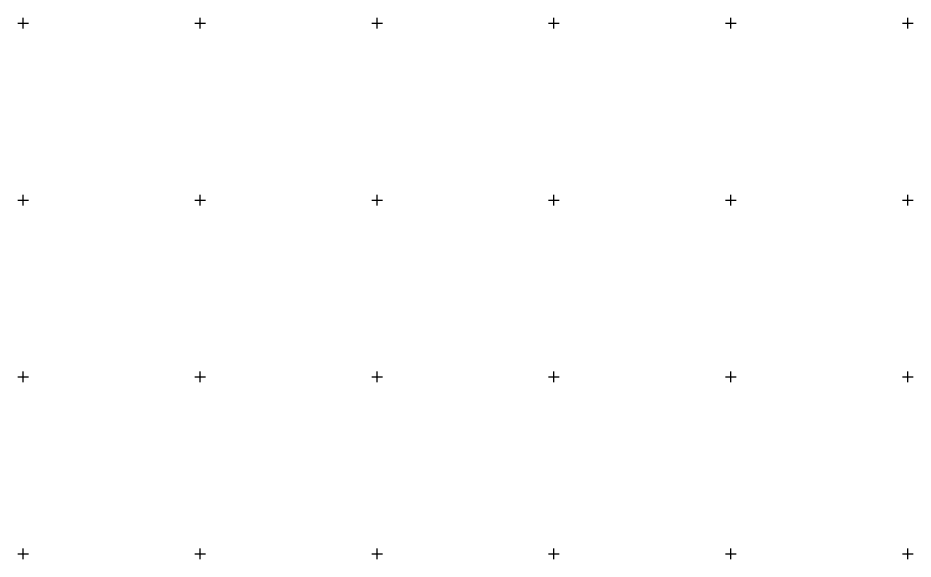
# Model space of a CAD drawing. Header units: metres. Extents: x 2491 to 4492, y 1184 to 2058.
# Drawn here: x 2490.5 to 2743.5, y 1304.8 to 1457.8 of the extents above; entities that cross this region are included whole.
import ezdxf

# ---------------------------------------------------------------- set-up
doc = ezdxf.new("R2010")
doc.units = ezdxf.units.M
doc.layers.add('02_Сетка', color=7, linetype='Continuous', transparency=0.6)

# ---------------------------------------------------------------- blocks, each defined once
blk = doc.blocks.new('g5_012')
at = {"color": 92}
for points in [[(-1.5, 0), (1.5, 0)], [(0, -1.5), (0, 1.5)]]:
    blk.add_lwpolyline(points, dxfattribs=at)

msp = doc.modelspace()

# ---------------------------------------------------------------- block references
at = {"layer": '02_Сетка', "color": 92, "linetype": 'Continuous', "lineweight": 15, "ltscale": 0.5}
for p in [(2492.03, 1456.26), (2542.03, 1456.26), (2592.03, 1456.26), (2642.03, 1456.26), (2692.03, 1456.26), (2742.03, 1456.26), (2492.03, 1406.26), (2542.03, 1406.26), (2592.03, 1406.26), (2642.03, 1406.26), (2692.03, 1406.26), (2742.03, 1406.26), (2492.03, 1356.26), (2542.03, 1356.26), (2592.03, 1356.26), (2642.03, 1356.26), (2692.03, 1356.26), (2742.03, 1356.26), (2492.03, 1306.26), (2542.03, 1306.26), (2592.03, 1306.26), (2642.03, 1306.26), (2692.03, 1306.26), (2742.03, 1306.26)]:
    msp.add_blockref('g5_012', p, dxfattribs=at)

doc.saveas('drawing.dxf')
